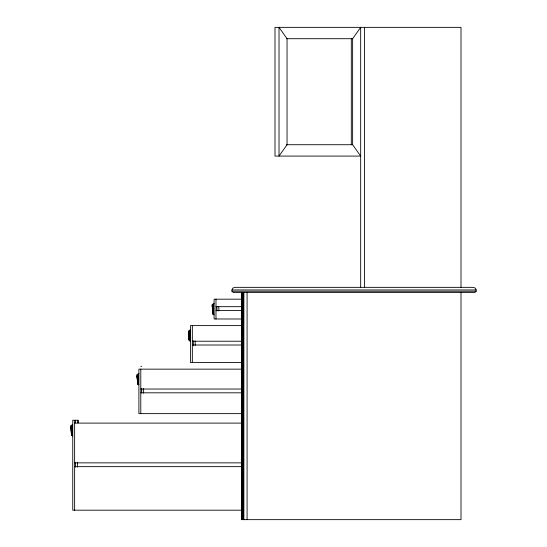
<?xml version="1.0" encoding="UTF-8"?>
<svg xmlns="http://www.w3.org/2000/svg" width="547" height="547" viewBox="0 0 547 547"><rect width="100%" height="100%" fill="white"/><g stroke="black" fill="none" stroke-linecap="round" stroke-linejoin="round"><path stroke-width="0.82" d="M231.942 289.951L232.858 288.105L234.779 287.353L473.312 287.353L475.227 288.105L476.095 289.602L476.15 291.257L474.728 292.556L233.357 292.556L231.942 291.257L231.942 289.951L476.15 289.951M461.005 287.353L461.005 27.35L274.997 27.35L274.997 156.08L360.671 156.08L352.637 144.723L352.637 38.707L360.671 27.35L360.671 287.353M286.56 38.707L352.637 38.707M286.56 144.723L352.637 144.723M231.942 291.257L476.15 291.257M241.89 299.182L214.096 299.182L214.096 318.983L241.877 318.983M214.096 303.4L213.624 303.4L213.624 314.764L214.096 314.764M215.99 306.676L241.521 306.676M215.99 310.464L241.521 310.464M241.712 325.609L190.452 325.609L190.452 362.524L241.712 362.524M190.452 329.868L189.98 329.868L189.98 341.225L190.452 341.225M192.346 341.225L241.712 341.225M192.346 345.013L241.712 345.013M140.791 366.312L141.735 366.312M241.836 369.15L138.897 369.15L138.897 413.635L241.781 413.635M138.897 373.41L138.425 373.41L138.425 384.767L138.897 384.767M140.791 389.026L241.781 389.026M140.791 392.814L241.22 392.814M74.638 423.104L241.459 423.104M72.744 424.52L72.272 424.52L72.272 435.884L72.744 435.884M74.638 462.858L241.453 462.858M74.638 466.646L241.453 466.646M241.453 510.187L72.744 510.187L72.744 420.26L78.419 420.26L78.419 422.824M212.769 312.822L212.817 313.274L212.804 312.822M138.035 382.797L138.083 383.256L138.076 382.797M71.883 433.915L71.93 434.366L71.862 432.663M71.411 433.942L71.459 434.393L71.39 432.691M213.289 313.643L213.351 314.19L213.214 311.544M137.94 381.546L138.145 384.199M212.783 305.219L213.132 310.033M212.564 310.06L212.298 305.247L212.66 310.06M137.584 375.221L137.933 380.035M137.112 375.256L137.461 380.062M212.817 305.691L212.988 307.954M212.298 305.247L212.701 312.166M137.612 375.693L137.789 377.956M137.14 375.727L137.584 382.168M213.145 311.544L213.241 312.795M212.674 311.571L212.879 314.224L212.742 311.571M137.468 381.58L137.673 384.226L137.543 381.58M71.794 432.663L71.937 434.762M71.315 432.691L71.52 435.344L71.281 430.94M189.344 334.415L189.166 332.152L188.681 332.186L189.057 338.634M188.872 334.449L188.653 331.714L189.139 331.68L189.488 336.494M71.636 429.074L71.459 426.81L70.973 426.838L71.349 433.286M71.165 429.101L70.939 426.366L71.431 426.339L71.78 431.152M213.173 312.139L212.831 306.47M189.529 338.6L189.269 334.422M137.974 382.141L137.625 376.473M137.502 382.175L137.153 376.507M71.821 433.258L71.561 429.074M189.016 336.521L188.667 331.714L188.92 336.528M71.308 431.18L70.96 426.366L71.206 431.18M213.036 310.033L212.838 306.676M189.392 336.501L189.187 333.144M137.83 380.042L137.632 376.685M137.359 380.069L137.16 376.712M71.678 431.152L71.479 427.795M213.111 309.787L213.262 312.132M212.639 309.821L212.79 312.166M189.467 336.255L189.611 338.6M188.995 336.282L189.139 338.627M137.906 379.796L138.056 382.141M71.753 430.906L71.903 433.251M212.441 307.988L212.325 305.718M138.015 381.546L138.138 383.652M461.005 292.556L461.005 519.65L241.405 519.65L241.405 292.556M364.459 27.35L364.459 287.353M351.304 38.707L351.304 144.723M247.087 292.556L247.087 519.65M243.866 292.556L243.866 519.65M243.49 292.556L243.49 519.65M243.128 292.556L243.128 519.65M242.779 292.556L242.779 519.65M242.465 292.556L242.465 519.65M242.177 292.556L242.177 519.65M241.931 292.556L241.931 519.65M241.726 292.556L241.726 519.65M241.569 292.556L241.569 519.65M241.459 292.556L241.459 519.65M218.827 306.764L218.827 310.983M216.94 306.607L216.94 310.983M215.99 299.182L215.99 318.983M213.152 303.879L213.152 305.766M213.152 312.392L213.152 314.286M212.202 304.228L212.202 307.065M195.183 340.897L195.183 345.41M193.289 340.713L193.289 345.745M192.346 325.609L192.346 362.524M189.508 330.34L189.508 332.234M189.508 338.86L189.508 340.754M188.558 330.696L188.558 333.533M143.629 388.65L143.629 393.19M141.735 388.452L141.735 392.89M140.791 369.15L140.791 413.635M137.947 373.881L137.947 375.775M137.947 382.401L137.947 384.295M137.003 374.237L137.003 377.074M77.476 420.26L77.476 422.824M77.476 462.201L77.476 467.165M75.582 420.26L75.582 422.824M75.582 462.372L75.582 467.165M74.638 420.26L74.638 510.187M71.794 424.998L71.794 426.886M71.794 433.511L71.794 435.405M70.85 425.347L70.85 428.185M287.045 144.723L279.018 156.08L279.018 27.35L287.045 38.707L287.045 144.723M189.173 339.742L189.125 339.29L189.173 339.742M137.612 383.283L137.564 382.832L137.612 383.283M189.228 340.685L189.03 338.039L189.228 340.685"/></g></svg>
